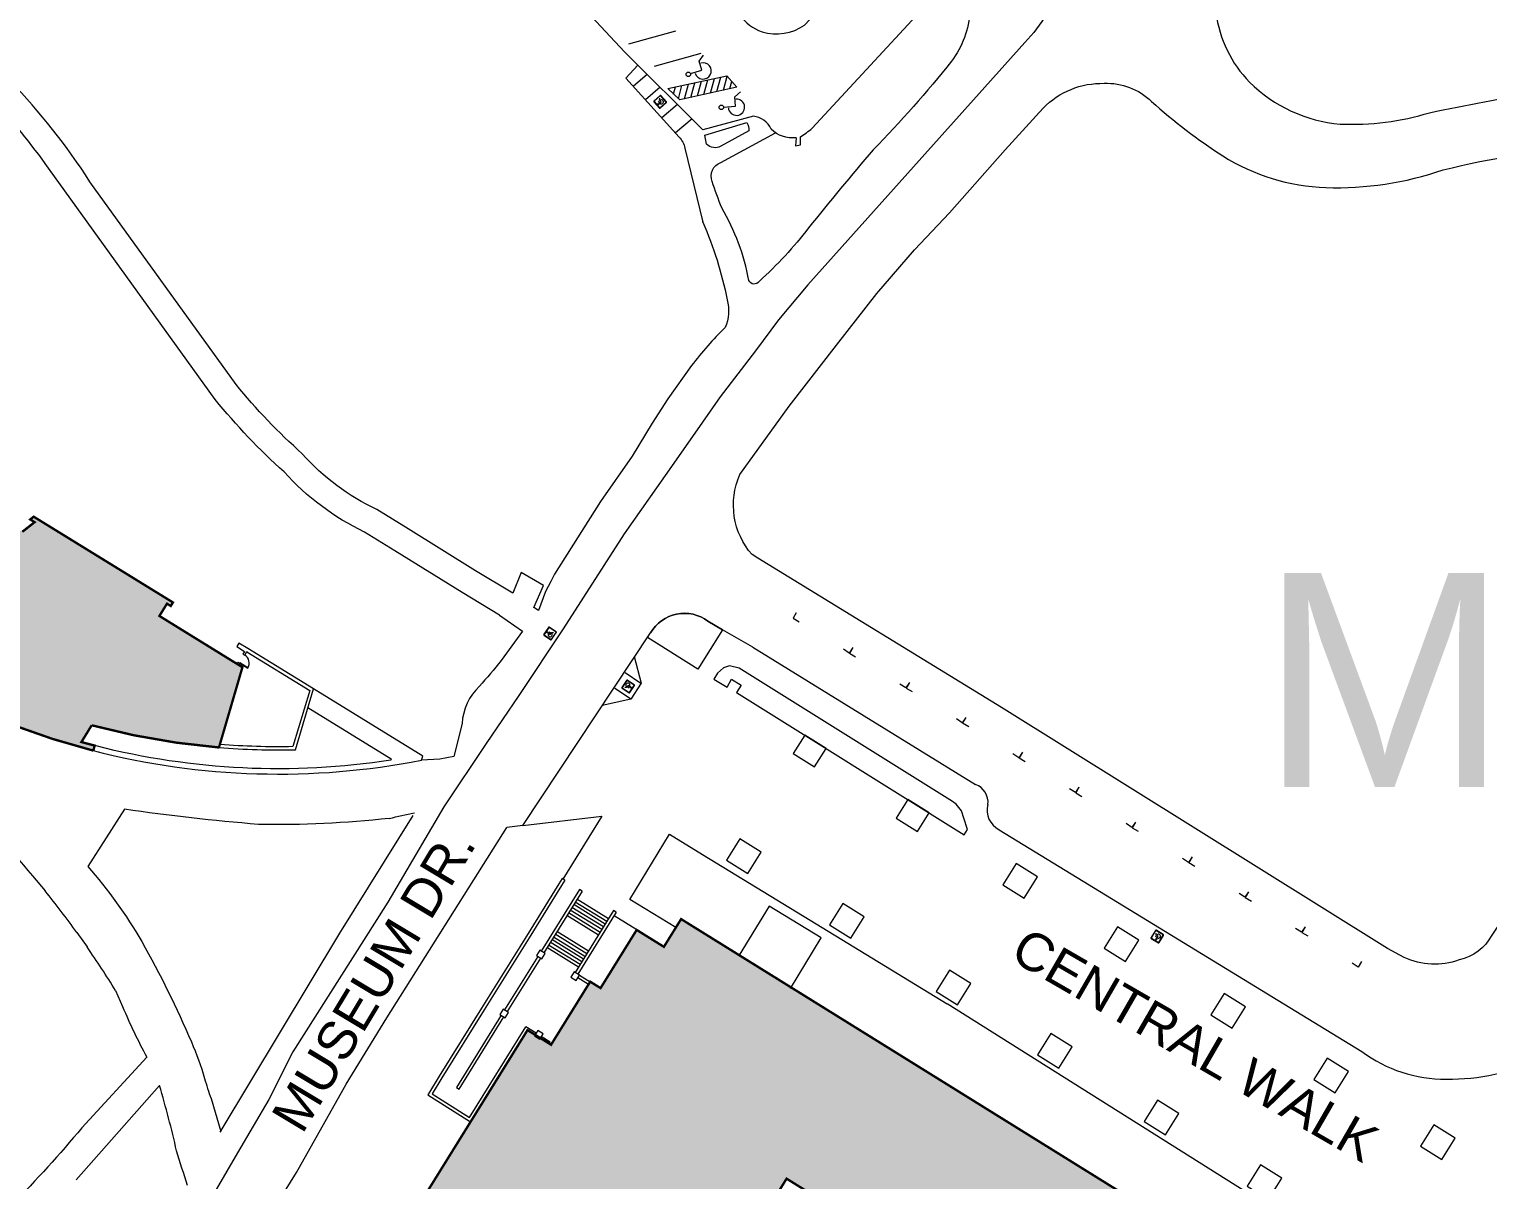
# Model space of a CAD drawing. Header units: feet. Extents: x 6763715 to 6770513, y 1886699 to 1891873.
# Drawn here: x 6765047.1 to 6765511.1, y 1890187.2 to 1890553 of the extents above; entities that cross this region are included whole.
import ezdxf

# ---------------------------------------------------------------- set-up
doc = ezdxf.new("R2010")
doc.units = ezdxf.units.FT
doc.header["$LTSCALE"] = 48
doc.header["$MEASUREMENT"] = 0
doc.linetypes.add('PHANTOM2', pattern=[1.25, 0.625, -0.125, 0.125, -0.125, 0.125, -0.125])
doc.layers.get('0').update_dxf_attribs({"lineweight": 0})
doc.layers.add('C-BLDG', color=7, linetype='Continuous')
doc.layers.add('C-ROAD-IDEN', color=7, linetype='Continuous')
for name, color, linetype, lineweight in [('C-BLDG-HTCH', 253, 'Continuous', 0), ('C-PKNG-IDEN', 7, 'Continuous', 0), ('C-PKNG-STRP', 3, 'Continuous', 0), ('C-PROP', 7, 'PHANTOM2', 0), ('C-ROAD', 5, 'Continuous', 0), ('Crosswalk_Stripping', 3, 'Continuous', 0), ('Handicap signs', 5, 'Continuous', 0), ('L-SITE-WALK', 6, 'Continuous', 0), ('L-SITE-WALL', 32, 'Continuous', 0)]:
    doc.layers.add(name, color=color, linetype=linetype, lineweight=lineweight)
doc.styles.add('Campus_Base_Map_NEW$0$STANDARD', font='arial.ttf', dxfattribs={"height": 3.8})
doc.styles.get("Standard").update_dxf_attribs({"font": 'arial.ttf'})

# ---------------------------------------------------------------- blocks, each defined once
blk = doc.blocks.new('Campus_Base_Map_NEW$0$Site Plan$0$HANDI')
for p, q in [((0, 0.07912658333467937), (0, 0)), ((0, 0), (0.0625, 0)), ((0.0625, 0), (0.09407491666691688, -0.03864783333240968))]:
    blk.add_line(p, q)
blk.add_circle((0, 0.09412658333409732), 0.015)
blk.add_arc((-0.006249999996119489, -0.006249999999757468), 0.05412658333333333, 90, 0)
blk = doc.blocks.new('Campus_Base_Map_NEW$0$handicap')
at = {"layer": 'C-PKNG-STRP'}
blk.add_line((563729.991326647, 157499.4996887749), (563730.0408205213, 157499.4780398154), dxfattribs=at)
for points in [[(563729.849394419, 157499.3976255395), (563730.055974239, 157499.3157262478, 0.4142135623730971), (563730.0740041835, 157499.3235187809), (563730.1559034751, 157499.530098601, 0.4142135623730953), (563730.148110942, 157499.5481285455), (563729.9415311218, 157499.6300278371, 0.414213562373095), (563729.9235011775, 157499.6222353042), (563729.841601886, 157499.415655484, 0.4142135623730931)], [(563729.8519537719, 157499.404081159), (563730.0585335919, 157499.3221818672, 0.4142135623730951), (563730.067548564, 157499.3260781338), (563730.1494478555, 157499.5326579539, 0.4142135623730951), (563730.1455515893, 157499.5416729262), (563729.9389717692, 157499.6235722178, 0.4142135623730951), (563729.929956797, 157499.6196759513), (563729.8480575053, 157499.4130961312, 0.4142135623730951)]]:
    blk.add_lwpolyline(points, format="xyb", close=True, dxfattribs=at)
at = {"layer": 'C-PKNG-STRP', "rotation": 335.9749199039166}
blk.add_blockref('Campus_Base_Map_NEW$0$Site Plan$0$HANDI', (563729.9752189872, 157499.4635529569), dxfattribs=at)

msp = doc.modelspace()

# ---------------------------------------------------------------- hatches: boundary and pattern name
at = {"layer": 'C-BLDG-HTCH'}
h = msp.add_hatch(color=256, dxfattribs=at)
edge = h.paths.add_edge_path()
edge.add_line((6764915.59656479, 1890472.790487451), (6765022.786662695, 1890406.814774727))
edge.add_line((6765022.786662695, 1890406.814774727), (6765018.47820154, 1890385.240782909))
edge.add_line((6765018.478201542, 1890385.240782908), (6765018.37218006, 1890385.068530834))
edge.add_line((6765018.372180058, 1890385.068530835), (6765025.185683234, 1890380.874806443))
edge.add_line((6765025.185683234, 1890380.874806441), (6765025.29230248, 1890381.046690593))
edge.add_line((6765025.292302482, 1890381.046690593), (6765042.612231117, 1890394.612098993))
edge.add_line((6765042.612231117, 1890394.612098993), (6765044.864772536, 1890393.22565539))
edge.add_line((6765044.864772536, 1890393.22565539), (6765048.782471516, 1890396.294096821))
edge.add_line((6765048.782471517, 1890396.294096821), (6765047.380339706, 1890397.157111665))
edge.add_line((6765047.380339706, 1890397.157111666), (6765048.499681612, 1890398.033809623))
edge.add_line((6765048.499681611, 1890398.033809624), (6765092.787252911, 1890370.774723772))
edge.add_line((6765092.787252911, 1890370.774723771), (6765092.088359722, 1890369.639238813))
edge.add_line((6765092.088359722, 1890369.639238813), (6765090.886152606, 1890370.379199621))
edge.add_line((6765090.886152605, 1890370.379199621), (6765088.480597454, 1890366.470917598))
edge.add_line((6765088.480597453, 1890366.470917599), (6765114.89278645, 1890350.163961911))
edge.add_line((6765114.892786449, 1890350.163961911), (6765107.43186357, 1890324.651282425))
edge.add_arc((6765126.351083396, 1890552.86825689), 228.9998347440587, 254.96430671482028, 265.26100799544554, ccw=False)
edge.add_line((6765066.943778373, 1890331.708368071), (6765063.66517813, 1890326.381658188))
edge.add_line((6765063.665178132, 1890326.381658187), (6765067.875279163, 1890325.258325589))
edge.add_line((6765067.875279162, 1890325.25832559), (6765067.460973036, 1890323.64568331))
edge.add_arc((6765126.351169367, 1890552.868543836), 236.6668016679737, 245.73108136694822, 255.59161257961648, ccw=False)
edge.add_line((6765029.076407254, 1890337.116844728), (6765016.526872838, 1890316.727738384))
edge.add_arc((6764490.460445365, 1889677.947836676), 827.5177635196575, 49.84482603656079, 50.526877902021226, ccw=False)
edge.add_line((6765024.093488541, 1890310.420305777), (6764977.96633015, 1890235.477960788))
edge.add_line((6764977.96633015, 1890235.477960786), (6764976.830845194, 1890236.176853976))
edge.add_line((6764976.830845196, 1890236.176853976), (6764978.403354872, 1890238.73169513))
edge.add_line((6764978.403354872, 1890238.73169513), (6764971.590445127, 1890242.925054264))
edge.add_line((6764971.590445127, 1890242.925054264), (6764970.017948043, 1890240.370235264))
edge.add_line((6764970.017948041, 1890240.370235264), (6764909.837232714, 1890277.411552122))
edge.add_line((6764909.837232715, 1890277.411552122), (6764918.223950982, 1890291.03737161))
edge.add_line((6764918.223950982, 1890291.03737161), (6764919.643307179, 1890290.163755123))
edge.add_line((6764919.64330718, 1890290.163755123), (6764923.487219717, 1890296.408922388))
edge.add_line((6764923.487219715, 1890296.408922389), (6764922.067863518, 1890297.282538875))
edge.add_line((6764922.06786352, 1890297.282538875), (6764955.964391105, 1890352.353897111))
edge.add_arc((6765732.454739288, 1892146.217730245), 1954.708344650245, 246.594185400732, 246.8830372698072)
edge.add_line((6764965.017834494, 1890348.462098962), (6764977.584320299, 1890368.878746063))
edge.add_arc((6765746.17102948, 1891300.746882863), 1207.933671156154, 230.0408800634142, 230.4848512036198, ccw=False)
edge.add_line((6764970.386645818, 1890374.862255072), (6764967.851226466, 1890371.98479043))
edge.add_line((6764967.851226466, 1890371.98479043), (6764967.354790309, 1890372.42221466))
edge.add_line((6764967.354790311, 1890372.422214659), (6764967.905145016, 1890373.046816487))
edge.add_arc((6765124.884094099, 1890551.233836156), 237.4721129598184, 226.7998979314361, 228.6206392650793, ccw=False)
edge.add_line((6764962.322938051, 1890378.124405511), (6764961.750611098, 1890377.517994421))
edge.add_line((6764961.750611097, 1890377.517994422), (6764961.265430033, 1890377.974698659))
edge.add_line((6764961.265430034, 1890377.974698658), (6764961.831591945, 1890378.574580854))
edge.add_arc((6765151.664111273, 1890578.377004557), 275.6036899474314, 224.8719965791104, 226.4657536058785, ccw=False)
edge.add_line((6764956.347979391, 1890383.93163295), (6764955.754883471, 1890383.345510584))
edge.add_line((6764955.75488347, 1890383.345510585), (6764955.288030383, 1890383.816618687))
edge.add_line((6764955.288030383, 1890383.816618687), (6764955.880801203, 1890384.402419145))
edge.add_arc((6765125.492076022, 1890552.036189466), 238.472357930861, 222.7942272027636, 224.6640384646304, ccw=False)
edge.add_line((6764950.501461019, 1890390.025849801), (6764949.88902721, 1890389.460296507))
edge.add_line((6764949.889027212, 1890389.460296506), (6764949.437391759, 1890389.949369109))
edge.add_line((6764949.437391758, 1890389.949369109), (6764950.049826666, 1890390.514920947))
edge.add_arc((6765124.820601607, 1890551.503889946), 237.6179115998831, 220.7724043942785, 222.6495208009233, ccw=False)
edge.add_line((6764944.870257596, 1890396.326102864), (6764944.238271328, 1890395.782498768))
edge.add_line((6764944.23827133, 1890395.782498768), (6764943.806365676, 1890396.284602494))
edge.add_line((6764943.806365676, 1890396.284602494), (6764944.438354158, 1890396.82823399))
edge.add_arc((6765125.587530559, 1890552.24563665), 238.6830391138844, 218.7377484845971, 220.6280284425529, ccw=False)
edge.add_line((6764939.41039071, 1890402.888126765), (6764938.7596656, 1890402.367547417))
edge.add_line((6764938.759665599, 1890402.367547418), (6764938.343407304, 1890402.887869286))
edge.add_line((6764938.343407305, 1890402.887869286), (6764938.994357282, 1890403.408630811))
edge.add_arc((6765124.802944434, 1890551.674340575), 237.7131711760242, 216.6621708048554, 218.5880693325826, ccw=False)
edge.add_line((6764934.116558527, 1890409.736840312), (6764933.447236677, 1890409.239915922))
edge.add_line((6764933.447236678, 1890409.239915921), (6764933.054677149, 1890409.768665716))
edge.add_line((6764933.054677151, 1890409.768665716), (6764933.725321654, 1890410.262748237))
edge.add_arc((6765103.352749952, 1890536.426709664), 211.4020094368624, 214.4382462332096, 216.6408007001391, ccw=False)
edge.add_line((6764929.001862939, 1890416.875140073), (6764928.315017954, 1890416.403239979))
edge.add_line((6764928.315017952, 1890416.403239979), (6764927.941096252, 1890416.947451378))
edge.add_line((6764927.941096252, 1890416.947451378), (6764928.628758693, 1890417.418176115))
edge.add_arc((6765125.138483256, 1890552.051415409), 238.2061732409939, 212.388111192604, 214.4159213751199, ccw=False)
edge.add_line((6764923.987878909, 1890424.455900826), (6764923.282620566, 1890424.011081156))
edge.add_line((6764923.282620568, 1890424.011081155), (6764922.932064728, 1890424.566883626))
edge.add_line((6764922.932064728, 1890424.566883627), (6764926.174772614, 1890426.612124958))
edge.add_line((6764926.174772613, 1890426.612124958), (6764924.858874391, 1890428.748308145))
edge.add_line((6764924.858874392, 1890428.748308145), (6764927.466919649, 1890430.354875478))
edge.add_line((6764927.466919649, 1890430.354875478), (6764930.153421987, 1890428.701328089))
edge.add_line((6764930.153421985, 1890428.701328089), (6764933.385800277, 1890433.952941616))
edge.add_line((6764933.385800277, 1890433.952941616), (6764923.560483715, 1890440.000442977))
edge.add_line((6764923.560483717, 1890440.000442977), (6764920.127843709, 1890436.755759598))
edge.add_arc((6765126.354531717, 1890552.866307372), 236.6666561891739, 201.906304135862, 209.3805495179398, ccw=False)
edge.add_line((6764906.776341924, 1890464.568375804), (6764915.596564791, 1890472.790487451))
h = msp.add_hatch(color=256, dxfattribs=at)
h.paths.add_polyline_path([(6765341.933603488, 1889954.26598364), (6765354.440195227, 1889974.405558286), (6765347.617940042, 1889978.754995014), (6765351.98505361, 1889985.787431308), (6765358.857882056, 1889981.51943355), (6765370.469287971, 1890000.21747543), (6765257.690386249, 1890070.252702375), (6765208.826433631, 1889991.566259131), (6765304.354486499, 1889932.243737275), (6765311.316090429, 1889943.454124958), (6765310.70829686, 1889943.831562228), (6765313.910959298, 1889948.988863322), (6765324.370375667, 1889965.831837092), (6765323.83577201, 1889966.163823731), (6765319.854511302, 1889959.752732776), (6765303.303912897, 1889970.030585261), (6765313.615780924, 1889986.635959464), (6765347.089728707, 1889965.848777696), (6765340.463706784, 1889955.178783353)], flags=17)
h.paths.add_polyline_path([(6765607.80405164, 1890018.033415231), (6765606.712138653, 1890016.275089416), (6765605.013508571, 1890017.329931602), (6765606.10542156, 1890019.088257416)], flags=17)
h.paths.add_polyline_path([(6765597.530656011, 1890024.413151009), (6765596.438743021, 1890022.654825195), (6765598.137373102, 1890021.59998301), (6765599.22928609, 1890023.358308823)], flags=17)
h.paths.add_polyline_path([(6765589.083739294, 1890029.658651012), (6765590.782369376, 1890028.603808826), (6765589.690456388, 1890026.845483011), (6765587.991826305, 1890027.900325197)], flags=17)
h.paths.add_polyline_path([(6765580.512073057, 1890034.981619943), (6765579.420160071, 1890033.22329413), (6765581.11879015, 1890032.168451945), (6765582.210703138, 1890033.92677776)], flags=17)
edge = h.paths.add_edge_path()
edge.add_line((6765228.821836044, 1890248.143067427), (6765225.528189544, 1890250.188408148))
edge.add_line((6765225.528189542, 1890250.188408149), (6765213.072799846, 1890230.131285002))
edge.add_line((6765213.072799848, 1890230.131285002), (6765205.578581332, 1890234.785163401))
edge.add_line((6765205.578581331, 1890234.7851634), (6765130.612233269, 1890114.06559456))
edge.add_line((6765130.612233268, 1890114.065594561), (6765149.771942533, 1890102.167495129))
edge.add_line((6765149.771942534, 1890102.167495128), (6765133.760067128, 1890076.383303349))
edge.add_line((6765133.760067128, 1890076.38330335), (6765186.833832565, 1890043.424716678))
edge.add_line((6765186.833832567, 1890043.424716677), (6765234.776498598, 1890120.627596664))
edge.add_line((6765234.776498595, 1890120.627596664), (6765243.200886676, 1890115.396086852))
edge.add_line((6765243.200886676, 1890115.396086852), (6765288.006689196, 1890187.547622864))
edge.add_line((6765288.006689196, 1890187.547622864), (6765307.163582454, 1890175.651272158))
edge.add_line((6765307.163582454, 1890175.651272158), (6765305.756780827, 1890173.385875881))
edge.add_line((6765305.756780827, 1890173.385875881), (6765326.092439032, 1890160.75751707))
edge.add_line((6765326.092439034, 1890160.75751707), (6765327.49924066, 1890163.022913347))
edge.add_line((6765327.49924066, 1890163.022913346), (6765383.747808009, 1890128.092787946))
edge.add_line((6765383.747808008, 1890128.092787947), (6765382.341006381, 1890125.82739167))
edge.add_line((6765382.341006381, 1890125.82739167), (6765402.676664585, 1890113.199032857))
edge.add_line((6765402.676664587, 1890113.199032857), (6765404.083466213, 1890115.464429134))
edge.add_line((6765404.083466213, 1890115.464429135), (6765430.933837052, 1890098.790460984))
edge.add_line((6765430.933837051, 1890098.790460984), (6765420.382437738, 1890081.8002293))
edge.add_line((6765420.38243774, 1890081.800229299), (6765447.994468126, 1890064.653273751))
edge.add_line((6765447.994468125, 1890064.653273752), (6765451.923245566, 1890070.979850027))
edge.add_line((6765451.923245566, 1890070.979850027), (6765505.392717848, 1890037.775531058))
edge.add_line((6765505.392717849, 1890037.775531058), (6765472.341431708, 1889984.552490112))
edge.add_line((6765472.341431708, 1889984.552490112), (6765461.989597138, 1889990.980936146))
edge.add_line((6765461.989597138, 1889990.980936146), (6765457.595186974, 1889983.904543684))
edge.add_line((6765457.595186973, 1889983.904543684), (6765458.257400051, 1889983.493312129))
edge.add_line((6765458.257400049, 1889983.493312129), (6765457.850503473, 1889982.838079742))
edge.add_arc((6765409.584430033, 1889902.920770957), 93.3616092877091, 58.87011511252062, 86.68434211076934)
edge.add_line((6765414.984171741, 1889996.126097405), (6765414.537683914, 1889986.731247213))
edge.add_arc((6765411.66398719, 1889902.585360625), 84.19494261869838, 88.04403122058268, 101.6106323320924)
edge.add_line((6765394.718938578, 1889985.057499497), (6765404.241249508, 1889931.921325068))
edge.add_line((6765404.241249509, 1889931.921325067), (6765436.032373514, 1889925.74715963))
edge.add_line((6765436.032373512, 1889925.747159631), (6765440.512742311, 1889932.961972728))
edge.add_line((6765440.512742311, 1889932.961972727), (6765485.502561822, 1889905.023482714))
edge.add_line((6765485.502561823, 1889905.023482714), (6765496.286067225, 1889922.388342502))
edge.add_line((6765496.286067223, 1889922.388342501), (6765506.905112273, 1889915.793959875))
edge.add_line((6765506.905112274, 1889915.793959876), (6765517.344730742, 1889932.605052757))
edge.add_line((6765517.344730742, 1889932.605052757), (6765535.994902807, 1889921.023373798))
edge.add_line((6765535.994902806, 1889921.023373798), (6765546.736515405, 1889938.320772902))
edge.add_line((6765546.736515405, 1889938.320772902), (6765565.128210498, 1889926.899607063))
edge.add_line((6765565.128210497, 1889926.899607064), (6765597.052847475, 1889978.308385951))
edge.add_line((6765597.052847477, 1889978.308385951), (6765598.001960716, 1889977.718990593))
edge.add_line((6765598.001960717, 1889977.718990593), (6765618.146719489, 1889981.287215488))
edge.add_line((6765618.146719487, 1889981.287215487), (6765598.207019018, 1889993.6696862))
edge.add_line((6765598.207019018, 1889993.669686201), (6765608.027140537, 1890009.483192746))
edge.add_line((6765608.027140539, 1890009.483192746), (6765576.646771256, 1890028.97027101))
edge.add_line((6765576.646771254, 1890028.970271011), (6765571.668926121, 1890020.95436342))
edge.add_line((6765571.668926122, 1890020.95436342), (6765559.013607929, 1890028.813263162))
edge.add_line((6765559.013607929, 1890028.813263162), (6765567.761290228, 1890042.899802828))
edge.add_line((6765567.761290228, 1890042.899802828), (6765566.062660146, 1890043.954645014))
edge.add_line((6765566.062660147, 1890043.954645013), (6765565.197772522, 1890042.561901947))
edge.add_line((6765565.19777252, 1890042.561901948), (6765558.32163705, 1890046.831953355))
edge.add_line((6765558.321637051, 1890046.831953355), (6765559.186524677, 1890048.224696421))
edge.add_line((6765559.186524676, 1890048.224696422), (6765557.487894597, 1890049.279538608))
edge.add_line((6765557.487894598, 1890049.279538607), (6765556.623006972, 1890047.886795541))
edge.add_line((6765556.623006972, 1890047.886795542), (6765549.917790473, 1890052.050706982))
edge.add_line((6765549.917790473, 1890052.050706982), (6765550.782678099, 1890053.443450048))
edge.add_line((6765550.782678099, 1890053.443450048), (6765549.040977882, 1890054.525038608))
edge.add_line((6765549.040977882, 1890054.525038608), (6765548.168492976, 1890053.120061517))
edge.add_line((6765548.168492975, 1890053.120061518), (6765541.29545682, 1890057.388188265))
edge.add_line((6765541.295456821, 1890057.388188265), (6765542.167941727, 1890058.793165355))
edge.add_line((6765542.167941727, 1890058.793165356), (6765540.469311646, 1890059.848007542))
edge.add_line((6765540.469311645, 1890059.848007541), (6765539.596826739, 1890058.443030451))
edge.add_line((6765539.596826741, 1890058.443030451), (6765532.740473068, 1890062.700797446))
edge.add_line((6765532.740473067, 1890062.700797445), (6765533.612957972, 1890064.105774536))
edge.add_line((6765533.612957971, 1890064.105774536), (6765531.914327892, 1890065.160616722))
edge.add_line((6765531.914327892, 1890065.160616723), (6765531.041842987, 1890063.755639632))
edge.add_line((6765531.041842987, 1890063.755639632), (6765524.093134617, 1890068.070758508))
edge.add_line((6765524.093134617, 1890068.070758509), (6765524.924030262, 1890069.408763716))
edge.add_line((6765524.924030263, 1890069.408763715), (6765523.214295302, 1890070.470501984))
edge.add_line((6765523.2142953, 1890070.470501984), (6765522.341810396, 1890069.065524894))
edge.add_line((6765522.341810396, 1890069.065524894), (6765515.632343763, 1890073.23207565))
edge.add_line((6765515.632343765, 1890073.232075649), (6765516.504828673, 1890074.63705274))
edge.add_line((6765516.504828673, 1890074.637052739), (6765514.814276699, 1890075.686878453))
edge.add_line((6765514.8142767, 1890075.686878454), (6765512.333967971, 1890071.692795665))
edge.add_line((6765512.333967969, 1890071.692795665), (6765502.454229683, 1890077.828071878))
edge.add_line((6765502.454229681, 1890077.828071877), (6765499.816476629, 1890073.580453857))
edge.add_line((6765499.81647663, 1890073.580453857), (6765479.14481303, 1890086.417470617))
edge.add_line((6765479.144813032, 1890086.417470617), (6765481.782566082, 1890090.665088637))
edge.add_line((6765481.782566082, 1890090.665088637), (6765470.060412421, 1890097.944497104))
edge.add_line((6765470.060412419, 1890097.944497104), (6765469.099705102, 1890096.397453984))
edge.add_line((6765469.099705102, 1890096.397453985), (6765468.288524279, 1890096.901193888))
edge.add_line((6765468.288524279, 1890096.901193889), (6765481.051624993, 1890117.453829243))
edge.add_line((6765481.051624993, 1890117.453829242), (6765472.502269319, 1890122.76294341))
edge.add_line((6765472.502269321, 1890122.762943409), (6765477.84214989, 1890131.361842735))
edge.add_line((6765477.842149889, 1890131.361842735), (6765254.446354412, 1890270.089698707))
edge.add_line((6765254.44635441, 1890270.089698707), (6765248.967614003, 1890261.267191052))
edge.add_line((6765248.967614006, 1890261.267191052), (6765240.310395498, 1890266.643287587))
edge.add_line((6765240.310395496, 1890266.643287588), (6765228.821836043, 1890248.143067427))
at = {"layer": 'Crosswalk_Stripping'}
h = msp.add_hatch(dxfattribs=at)
h.set_pattern_fill('ANSI31', color=256, scale=15, angle=30, style=0)
h.set_pattern_definition([(74.99999999999999, (-71.53531031598686, -57.85695637203753), (-1.811110924292002, 0.4852857095672263), [])])
h.paths.add_polyline_path([(6765272.212650554, 1890534.6473495), (6765269.013145458, 1890538.247444902), (6765250.185703696, 1890534.141861172), (6765253.995148206, 1890530.533356327)])

# ---------------------------------------------------------------- linework, layer by layer
at = {"layer": 'C-BLDG', "const_width": 0.75}
msp.add_lwpolyline([(6765044.864772536, 1890393.22565539), (6765048.782471517, 1890396.294096821), (6765047.380339706, 1890397.157111666), (6765048.499681611, 1890398.033809624), (6765092.787252911, 1890370.774723771), (6765092.088359722, 1890369.639238813), (6765090.886152605, 1890370.379199621), (6765088.480597453, 1890366.470917599), (6765114.892786449, 1890350.163961911), (6765107.431863571, 1890324.651282426, -0.04495808838718621), (6765066.943778373, 1890331.708368071), (6765063.665178132, 1890326.381658187), (6765067.875279162, 1890325.25832559), (6765067.460973034, 1890323.64568331, -0.0430512515865542), (6765029.076407254, 1890337.116844728)], format="xyb", dxfattribs=at)
at = {"layer": 'C-BLDG'}
for points in [[(6765477.842149889, 1890131.361842735, 0.75, 0.75, 0), (6765254.44635441, 1890270.089698707, 0.75, 0.75, 0), (6765248.967614006, 1890261.267191052, 0.75, 0.75, 0), (6765240.310395496, 1890266.643287588, 0.75, 0.75, 0), (6765228.821836044, 1890248.143067427, 0, 0, 0), (6765228.821836044, 1890248.143067427, 0.75, 0.75, 0), (6765225.528189542, 1890250.188408149, 0.75, 0.75, 0), (6765213.072799848, 1890230.131285002, 0.75, 0.75, 0), (6765205.578581331, 1890234.7851634, 0.75, 0.75, 0), (6765130.612233268, 1890114.065594561, 0.75, 0.75, 0)], [(6765243.200886676, 1890115.396086852, 0.75, 0.75, 0), (6765288.006689196, 1890187.547622864, 0.75, 0.75, 0), (6765307.163582454, 1890175.651272158, 0.75, 0.75, 0)]]:
    msp.add_lwpolyline(points, format="xyseb", dxfattribs=at)
at = {"layer": 'C-PKNG-STRP'}
for p, q in [((6765250.185703699, 1890534.141861173), (6765253.996079409, 1890530.533566617)), ((6765291.083799859, 1890367.505407786), (6765290.042999852, 1890365.722451569)), ((6765290.042999852, 1890365.722451569), (6765291.979062404, 1890364.592275797)), ((6765307.941696668, 1890354.68066174), (6765306.063000629, 1890355.903828398)), ((6765309.068133723, 1890356.410788062), (6765307.941696668, 1890354.68066174)), ((6765309.068133723, 1890356.410788062), (6765308.027333714, 1890354.627831846)), ((6765308.027333714, 1890354.627831846), (6765309.963396267, 1890353.497656074)), ((6765325.926030529, 1890343.586042017), (6765324.047334489, 1890344.809208676)), ((6765327.052467582, 1890345.31616834), (6765325.926030529, 1890343.586042017)), ((6765327.052467582, 1890345.31616834), (6765326.011667576, 1890343.533212123)), ((6765326.011667576, 1890343.533212123), (6765327.947730128, 1890342.403036352)), ((6765343.910364391, 1890332.491422295), (6765342.031668352, 1890333.714588952)), ((6765345.036801444, 1890334.221548617), (6765343.910364391, 1890332.491422295)), ((6765345.036801444, 1890334.221548617), (6765343.996001438, 1890332.438592399)), ((6765343.996001438, 1890332.438592399), (6765345.93206399, 1890331.308416628)), ((6765363.021135305, 1890323.126928894), (6765361.894698253, 1890321.396802572)), ((6765363.021135305, 1890323.126928894), (6765361.980335297, 1890321.343972676)), ((6765361.894698253, 1890321.396802572), (6765360.016002214, 1890322.619969229)), ((6765361.980335297, 1890321.343972676), (6765363.916397849, 1890320.213796905)), ((6765379.879032115, 1890310.302182849), (6765378.000336075, 1890311.525349506)), ((6765381.005469168, 1890312.032309171), (6765379.879032115, 1890310.302182849)), ((6765381.005469168, 1890312.032309171), (6765379.964669161, 1890310.249352953)), ((6765379.964669161, 1890310.249352953), (6765381.900731714, 1890309.119177182)), ((6765397.863365976, 1890299.207563125), (6765395.984669936, 1890300.430729783)), ((6765398.989803028, 1890300.937689449), (6765397.863365976, 1890299.207563125)), ((6765398.989803028, 1890300.937689449), (6765397.949003022, 1890299.154733231)), ((6765397.949003022, 1890299.154733231), (6765399.885065572, 1890298.024557459)), ((6765415.847699838, 1890288.112943402), (6765413.969003798, 1890289.33611006)), ((6765416.974136891, 1890289.843069725), (6765415.847699838, 1890288.112943402)), ((6765416.974136891, 1890289.843069725), (6765415.933336884, 1890288.060113507)), ((6765415.933336884, 1890288.060113507), (6765417.869399436, 1890286.929937736)), ((6765433.832033699, 1890277.018323679), (6765431.953337659, 1890278.241490337)), ((6765434.958470752, 1890278.748450003), (6765433.832033699, 1890277.018323679)), ((6765434.958470752, 1890278.748450003), (6765433.917670745, 1890276.965493785)), ((6765433.917670745, 1890276.965493785), (6765435.853733296, 1890275.835318013)), ((6765452.942804614, 1890267.653830279), (6765451.816367561, 1890265.923703955)), ((6765452.942804614, 1890267.653830279), (6765451.902004608, 1890265.870874061)), ((6765451.816367561, 1890265.923703955), (6765449.937671522, 1890267.146870614)), ((6765451.902004608, 1890265.870874061), (6765453.83806716, 1890264.74069829)), ((6765469.800701422, 1890254.829084234), (6765467.922005383, 1890256.052250891)), ((6765470.927138475, 1890256.559210557), (6765469.800701422, 1890254.829084234))]:
    msp.add_line(p, q, dxfattribs=at)
for points in [[(6765237.851466735, 1890548.36727623), (6765252.71598622, 1890552.506892218)], [(6765246.000046355, 1890541.237552573), (6765260.86456584, 1890545.377168559)], [(6765250.185703699, 1890534.141861173), (6765269.013145458, 1890538.247444902), (6765272.212650554, 1890534.6473495), (6765253.996079409, 1890530.533566617)]]:
    msp.add_lwpolyline(points, dxfattribs=at)
at = {"layer": 'C-PROP', "ltscale": 0.02, "const_width": 6, "elevation": -178.8009999999999}
msp.add_lwpolyline([(6769012.672318948, 1888295.374669329, 0.1361048893769301), (6767938.827147607, 1887977.763884334, -0.2823868537519414), (6765535.011960359, 1887963.210487848), (6765125.199023341, 1887960.525005917), (6765008.259637998, 1888061.176182), (6763829.051106414, 1890965.3305025), (6763828.781101809, 1890985.958502438), (6763983.434002401, 1891051.428890646), (6764153.834987686, 1890819.547933312), (6764199.850891613, 1890841.999908577), (6764151.795092961, 1891122.836158444, -0.01647219109543954), (6764351.863703489, 1891197.559898398, -0.0003431867193823084), (6765614.041232214, 1891619.044375816, -0.1515732919274202), (6766084.71670162, 1891639.018791427, -4.006424607498245e-05), (6767109.798489642, 1891365.369470985), (6767424.223199004, 1891242.168853522)], format="xyb", dxfattribs=at)
at = {"layer": 'C-ROAD', "lineweight": 0}
for p, q in [((6765204.075362125, 1890299.826669566), (6765244.735829759, 1890361.086019482)), ((6765267.561025539, 1890362.050566473), (6765262.964340173, 1890364.807632756)), ((6765277.280071022, 1890356.562616744), (6765267.561025539, 1890362.050566473)), ((6765277.280071022, 1890356.562616744), (6765348.047094923, 1890312.906108527)), ((6765204.075362125, 1890299.826669566), (6765198.968664364, 1890299.219721628)), ((6765355.585820545, 1890298.519488972), (6765471.048656643, 1890228.031813051))]:
    msp.add_line(p, q, dxfattribs=at)
at = {"layer": 'C-ROAD'}
for points in [[(6765273.170235028, 1890557.758328265, 0.178870550353974), (6765280.191772078, 1890552.244019456, 0.2322048950929012), (6765293.708058622, 1890554.368100256), (6765302.173333046, 1890563.430456935), (6765301.498235295, 1890564.169931985), (6765261.224880021, 1890608.10452945), (6765191.127031254, 1890681.202414067), (6765132.05143407, 1890742.790669007), (6765117.140599042, 1890759.612881748), (6765120.764918851, 1890776.131993385, 0.1191308566472331), (6765120.718673312, 1890778.316710209), (6765113.966674246, 1890785.177946917, 0.2610242866437902), (6765098.993898154, 1890786.152554404, 0.2349269403794812), (6765089.514226163, 1890774.029914316, 0.111792722252327), (6765088.112460438, 1890755.769552636, 0.1698932172390953), (6765097.813173795, 1890741.022749076, 0.6014941210392748), (6765102.662317433, 1890741.920192993), (6765106.857787282, 1890754.924476469), (6765165.394562507, 1890692.977091555), (6765261.224880023, 1890592.288855072), (6765276.250731712, 1890576.50129903), (6765273.118734309, 1890560.191308365)], [(6765261.378521973, 1890521.097020221), (6765236.465142524, 1890545.804510805), (6765174.354935186, 1890612.296020188), (6765072.888407969, 1890719.333639107), (6765084.467443937, 1890723.801108023, 0.4797816706023527), (6765085.771533408, 1890727.902054721), (6765075.507316266, 1890738.762287729, 0.1735783391025592), (6765063.78454251, 1890743.431958383, 0.1749253167632492), (6765051.474634178, 1890740.63796525, 0.03118731058224122), (6765049.517956957, 1890739.205649507)], [(6765431.453035787, 1890585.339604307, 0.1543739082531981), (6765425.788026622, 1890577.463053423, 0.08385545494231425), (6765424.601088556, 1890558.259349466, 0.1633575216981941), (6765435.305874715, 1890536.197312398, -0.9686378282326508)], [(6765374.744348001, 1890568.534788647, -0.1382464182441808), (6765363.803896816, 1890548.813844115, 2.400101156797699)], [(6765492.549329663, 1890526.487554573, -0.006517503250149), (6765527.535939384, 1890533.148767447, -0.01165039693452984), (6765572.996706741, 1890537.323042922, -0.03078799930844279), (6765612.542375264, 1890535.829974486, 0.04420148150681193), (6765650.596501734, 1890533.498637108, 0.03571955229873579), (6765685.064875015, 1890536.272643909, 0.002166367621370845), (6765710.677897947, 1890541.166633209, 0.8420564723764148)], [(6765369.623920152, 1890527.958422935, -0.2083739252440195), (6765389.006079221, 1890535.82995732, -0.9539192166645146)], [(6765389.006079221, 1890535.82995732, -0.207632673762754), (6765404.082536438, 1890530.072156393, 0.03856805742324601), (6765426.762956949, 1890512.754173961, 0.2957077514298653)], [(6765435.305874715, 1890536.197312398, 0.1763471422851327), (6765464.139271494, 1890522.89087885, 0.04165706646979683)], [(6765278.843737629, 1890384.838857596), (6765277.005426869, 1890385.964345801, -0.291451944304037), (6765273.13846697, 1890411.415391169), (6765288.772931119, 1890433.156220861), (6765303.860962052, 1890452.550763347), (6765316.726981921, 1890468.96745157), (6765328.701102057, 1890482.931190027), (6765339.82877098, 1890494.641640376), (6765357.485076522, 1890514.736321199), (6765369.623920152, 1890527.958422935)], [(6765291.038770646, 1890518.545667177, -0.2293085907355247), (6765283.083038458, 1890521.258406601, 0.270239911503953), (6765277.432603107, 1890525.361166358), (6765261.378521973, 1890521.097020221)], [(6765464.139271494, 1890522.89087885, 0.08738897673719409), (6765492.549329663, 1890526.487554573, -0.1512701479198333)], [(6765291.038770646, 1890518.545667177), (6765290.807003588, 1890516.005456169), (6765292.462171426, 1890516.293835116), (6765292.405372532, 1890518.860427669, 0.03525511301327598), (6765296.141686742, 1890521.534828815, -1.634284215573262)], [(6765426.762956949, 1890512.754173961, 0.1333608324628464), (6765459.551225061, 1890502.706097858, 0.09223184935660386), (6765496.826217227, 1890508.310446003, -0.03686111892338097), (6765544.219457, 1890516.151462369, -0.03773882979383987), (6765598.838545968, 1890518.162106392, -0.05254902325889196), (6765643.405648538, 1890512.652403401, -0.1106159679419689), (6765649.408861646, 1890509.764796815, -0.2081622371122182), (6765652.426419232, 1890503.036204528, -0.09901950790020167), (6765653.943961317, 1890491.291378201), (6765649.238176122, 1890483.284990654, -0.3370549787067444), (6765645.995769709, 1890481.95507299), (6765631.94509152, 1890491.40994132), (6765603.562021253, 1890445.532733246), (6765577.233488635, 1890404.633661278)], [(6765356.371311396, 1890337.373341101), (6765278.843737629, 1890384.838857596, -0.291451944304037)], [(6765501.916672573, 1890257.101740381, -0.2010194931763769), (6765484.482706442, 1890257.925054159), (6765479.184946015, 1890260.77789342), (6765356.371311396, 1890337.373341101)], [(6765526.788895816, 1890286.44203489), (6765512.314168988, 1890264.931719881, -0.2242717877434401), (6765501.916672573, 1890257.101740381, 9.759457675972135)]]:
    msp.add_lwpolyline(points, format="xyb", dxfattribs=at)
for points in [[(6765337.176422568, 1890565.968331932), (6765296.141686742, 1890521.534828815)], [(6765363.803896816, 1890548.813844115), (6765294.761843748, 1890471.7313677), (6765285.458710645, 1890460.655637508), (6765278.117509937, 1890450.763959787), (6765266.852190427, 1890436.169451303), (6765261.224880308, 1890428.104175928), (6765252.14746327, 1890415.094075791), (6765236.331205063, 1890392.554599476), (6765216.950755049, 1890362.389091959), (6765202.794309165, 1890341.225972522), (6765192.387799282, 1890325.954194462), (6765179.004775181, 1890305.800944688), (6765161.118108958, 1890275.468357601), (6765130.979122326, 1890227.887599578), (6765123.251753748, 1890212.77188272), (6765113.279251331, 1890195.770670013), (6765100.533049457, 1890173.69357911)], [(6765072.59885014, 1890086.599548821), (6765073.432474107, 1890088.17583652), (6765094.538662644, 1890123.643413772), (6765102.074777849, 1890138.407357904), (6765109.625607544, 1890152.476164864), (6765120.37153174, 1890170.487247233), (6765132.140192028, 1890189.463801784), (6765147.887335932, 1890217.615079159), (6765160.854220161, 1890238.653668447), (6765198.968664364, 1890299.219721628)]]:
    msp.add_lwpolyline(points, dxfattribs=at)
at = {"layer": 'C-ROAD', "lineweight": 0}
for centre, radius, start, end in [((6765255.494273053, 1890354.900022318), 12.40816857295996, 52.984706323836, 150.101529306444), ((6765346.087924192, 1890307.239327667), 5.995894867369569, 352.8663664939307, 70.92824583850955), ((6765358.692807684, 1890304.678894282), 6.89866964302548, 164.7390331707134, 243.232265126491), ((6765497.310243719, 1890262.697543899), 43.49004312503408, 232.8536600434851, 270.7379279665837), ((6765499.208738571, 1890282.860539742), 63.66350201064106, 268.7953889147559, 296.7571739677546)]:
    msp.add_arc(centre, radius, start, end, dxfattribs=at)
at = {"layer": 'Handicap signs'}
for p, q in [((6765260.241072426, 1890542.847899483), (6765261.599405719, 1890544.821055095)), ((6765260.241072426, 1890542.847899483), (6765261.599405719, 1890544.821055095)), ((6765260.241072446, 1890542.847899471), (6765261.599405738, 1890544.821055083)), ((6765260.241072446, 1890542.847899471), (6765261.599405738, 1890544.821055083)), ((6765261.078433946, 1890539.967131237), (6765260.241072426, 1890542.847899483)), ((6765261.078433946, 1890539.967131237), (6765260.241072426, 1890542.847899483)), ((6765261.078433968, 1890539.967131225), (6765260.241072446, 1890542.847899471)), ((6765261.078433968, 1890539.967131225), (6765260.241072446, 1890542.847899471)), ((6765257.431308367, 1890538.90701034), (6765261.078433946, 1890539.967131237)), ((6765257.431308367, 1890538.90701034), (6765261.078433946, 1890539.967131237)), ((6765257.431308389, 1890538.907010328), (6765261.078433968, 1890539.967131225)), ((6765257.431308389, 1890538.907010328), (6765261.078433968, 1890539.967131225)), ((6765271.544690948, 1890531.512269619), (6765273.290354457, 1890533.152718129)), ((6765271.544690972, 1890531.512269607), (6765273.290354483, 1890533.152718118)), ((6765267.963530496, 1890528.256402436), (6765271.752484746, 1890528.519474649)), ((6765267.96353052, 1890528.256402425), (6765271.75248477, 1890528.519474636)), ((6765271.752484746, 1890528.519474649), (6765271.544690948, 1890531.512269619)), ((6765271.75248477, 1890528.519474636), (6765271.544690972, 1890531.512269607))]:
    msp.add_line(p, q, dxfattribs=at)
for centre, radius in [((6765256.739923988, 1890538.706043575), 0.72), ((6765256.739923988, 1890538.706043575), 0.72), ((6765256.739924008, 1890538.706043563), 0.7199999999936451), ((6765256.739924008, 1890538.706043563), 0.7199999999936451), ((6765267.245259702, 1890528.206531924), 0.72), ((6765267.245259726, 1890528.206531913), 0.7200000000030237)]:
    msp.add_circle(centre, radius, dxfattribs=at)
for centre, radius, start, end in [((6765261.450246924, 1890539.762790564), 2.598075999999999, 196.2077207205143, 106.2077208495698), ((6765261.450246924, 1890539.762790564), 2.598075999999999, 196.2077207205143, 106.2077208495698), ((6765261.450246945, 1890539.762790552), 2.598075999977069, 196.2077207205143, 106.2077208495698), ((6765261.450246945, 1890539.762790552), 2.598075999977069, 196.2077207205143, 106.2077208495698), ((6765272.072543621, 1890528.240974532), 2.598075999999999, 183.9717493810211, 93.9717493420326), ((6765272.072543647, 1890528.240974519), 2.598076000010911, 183.9717493810211, 93.9717493420326)]:
    msp.add_arc(centre, radius, start, end, dxfattribs=at)
at = {"layer": 'L-SITE-WALK', "lineweight": 0}
for p, q in [((6765243.652477168, 1890538.676573651), (6765239.248581481, 1890534.904922829)), ((6765247.784906069, 1890534.57829592), (6765243.137815178, 1890530.598364186)), ((6765253.336619508, 1890529.07246289), (6765248.362807902, 1890524.812716073)), ((6765257.91794806, 1890524.528995298), (6765252.674523313, 1890520.038342324)), ((6765241.660305394, 1890345.042178734), (6765236.599361644, 1890348.36979707)), ((6765238.390503792, 1890340.089210321), (6765233.317275368, 1890343.424982527)), ((6765204.075362125, 1890299.826669566), (6765229.214331631, 1890302.814519325)), ((6765229.214331631, 1890302.814519325), (6765216.799358332, 1890282.822479408)), ((6765062.215241961, 1890265.834767213), (6765065.483746935, 1890261.216439864)), ((6765074.54090551, 1890247.36930193), (6765076.767658164, 1890242.244813875)), ((6765088.535596544, 1890217.153534775), (6765062.047459606, 1890187.185297834))]:
    msp.add_line(p, q, dxfattribs=at)
for points in [[(6765337.911476832, 1890582.034080555), (6765338.464265162, 1890580.803203094), (6765353.26701592, 1890585.360188326, 0.09040545672454563), (6765347.558744644, 1890570.279916652, 0.03586140354815139), (6765346.300681373, 1890558.872977753, -0.1525036074901725), (6765340.412269097, 1890542.832069723, -0.02638838383011099), (6765315.557954619, 1890514.690246997, 0.008365199235810961), (6765295.010668043, 1890489.866138526, -0.04357873296642725), (6765279.27519386, 1890472.852064391, -0.5942329511107414), (6765275.996250563, 1890473.131951053, 0.08767675467423107), (6765267.379338999, 1890496.202953753, -0.008094450373493775), (6765264.323692144, 1890504.594130459, -0.429307346968564), (6765267.110031353, 1890510.647441237), (6765284.522247041, 1890520.087163572)], [(6765240.726239063, 1890541.578628775), (6765236.888928653, 1890537.51777258), (6765253.835239913, 1890518.753077798, -0.1253675646554579), (6765255.676926637, 1890515.25905436), (6765261.336539239, 1890491.688776948)], [(6765261.224880021, 1890491.882307084, 0.001216004013706549), (6765261.336539239, 1890491.688776948, -0.05467197873130682), (6765269.082119426, 1890467.037641909, -0.1676958337449027), (6765268.471812082, 1890458.212887418, 0.02952598612973232), (6765257.7133958, 1890446.092205061), (6765250.275560873, 1890435.470837016), (6765245.271442071, 1890427.814325799), (6765238.887305265, 1890417.297133225), (6765228.761894749, 1890402.82610386), (6765214.198514307, 1890379.766724213), (6765212.956943919, 1890377.405722513), (6765211.2853162, 1890374.240819016), (6765209.028112959, 1890368.232050724), (6765207.617868951, 1890369.14602219), (6765210.64849397, 1890376.164660145), (6765203.607784281, 1890380.237990922), (6765200.864564842, 1890373.722185727), (6765189.039586675, 1890380.873438104), (6765167.647122593, 1890394.130881018), (6765157.630660711, 1890400.326917552, -0.1012269294697323), (6765133.908182965, 1890418.055455504, -0.03942147181502564), (6765112.876915921, 1890440.063327099), (6765066.35738827, 1890504.550135658, 0.04793733129577404), (6765041.090896053, 1890536.552362399, 0.04350729893747991)], [(6765106.272146327, 1890435.29877496), (6765053.220144738, 1890508.841101006, 0.03478832905420142), (6765035.211038669, 1890530.917540699, 0.03478832905420142)], [(6765261.982135759, 1890519.39555884), (6765275.337702278, 1890523.366667876, -0.2182506204304746), (6765275.950307366, 1890520.711675376), (6765267.045645209, 1890515.832065389, -0.3287236688087734), (6765262.551097723, 1890516.437500571), (6765261.982135759, 1890519.39555884)], [(6765153.731044885, 1890393.163012716, -0.09830374667383274), (6765128.140117616, 1890412.288740449, -0.03987005453417276), (6765106.272146327, 1890435.29877496, -0.03885183988406845)], [(6765196.650180938, 1890366.75347661), (6765204.000871385, 1890361.667897919), (6765197.195339533, 1890352.284308133, -0.01666203886832217), (6765190.264226497, 1890344.139932653, 0.186208051022287), (6765184.753613811, 1890332.250333334), (6765182.093426138, 1890321.811968387), (6765177.739758013, 1890320.97468748), (6765171.860032642, 1890320.618445546)], [(6765243.743709503, 1890359.591284046), (6765244.737506963, 1890361.085055107, -0.450990602273747), (6765262.964340171, 1890364.807632755), (6765267.561025539, 1890362.050566473), (6765259.811540876, 1890349.594642246), (6765243.743709502, 1890359.591284047)], [(6765024.095262747, 1890309.828345311, -0.01765396793823752), (6765048.111475037, 1890283.882597233, 0.4589315603861409)], [(6765161.597459937, 1890302.104252466, -0.03237996536197495), (6765120.010606708, 1890300.18077935, -0.0148018610118121), (6765077.387064924, 1890304.991148694), (6765065.699842351, 1890286.860791349, -0.04668090800653638), (6765082.897090595, 1890262.933790783, -0.02603063446212774), (6765098.673619477, 1890231.02873228, -0.03086434588177941), (6765102.843172462, 1890219.443390104, 0.01443316566279357), (6765104.916260565, 1890213.029535309, -0.1615442003936538)], [(6765161.597459937, 1890302.104252466, -0.002880347439631191), (6765169.593111075, 1890303.858837381, -0.002880347439631191)], [(6765084.482013756, 1890226.17947264), (6765063.850479705, 1890203.742409738, -0.01834699678990296), (6765041.623904819, 1890179.235434173), (6765041.623904819, 1890179.235434173, 0.02656899216546284), (6765021.025736216, 1890152.875761517, 0.0269417812423714), (6764996.729293999, 1890111.191505708), (6764973.531193641, 1890068.803284347), (6764964.978961335, 1890073.357250189)], [(6765093.942296766, 1890196.404523142, 0.01555855877231757), (6765088.535596544, 1890217.153534775, 7.507027493814695)], [(6765097.409413722, 1890185.382618768, -0.002316747151215174), (6765093.942296766, 1890196.404523142, 7.063291852438542)]]:
    msp.add_lwpolyline(points, format="xyb", dxfattribs=at)
for points in [[(6765196.650180938, 1890366.75347661), (6765184.787271107, 1890373.927668469), (6765163.359978301, 1890387.20669561), (6765153.731044885, 1890393.163012716)], [(6765239.51662188, 1890353.588650274), (6765241.69935618, 1890345.050342606), (6765238.404207853, 1890340.03398171), (6765229.319603095, 1890338.043234722)], [(6765169.074792108, 1890303.026252124), (6765145.751657272, 1890265.561873151), (6765107.678215617, 1890202.373224102)], [(6765252.789330405, 1890267.421365129), (6765238.17103174, 1890276.359724223), (6765250.799107664, 1890297.042413681), (6765261.22488031, 1890290.676827193)], [(6765261.224880023, 1890290.676827367), (6765295.45639255, 1890269.77634728), (6765339.121420238, 1890243.116115981)], [(6765048.111475037, 1890283.882597233), (6765052.094080368, 1890279.073092308)], [(6765228.645346016, 1890265.843815292), (6765218.625993568, 1890272.065791317)], [(6765229.202189416, 1890266.740509565), (6765219.182836967, 1890272.96248559)], [(6765229.725788401, 1890267.583669801), (6765219.706435953, 1890273.805645825)], [(6765230.30756518, 1890268.52051472), (6765220.288212733, 1890274.742490743)], [(6765230.789608724, 1890269.296757529), (6765220.770256275, 1890275.518733554)], [(6765231.338141092, 1890270.180068411), (6765221.318788645, 1890276.402044435)], [(6765289.231750747, 1890248.005964162), (6765299.052201401, 1890264.090230081), (6765282.430822499, 1890274.238621815), (6765272.90828781, 1890258.624915173)], [(6765228.130057764, 1890265.014037974), (6765218.11070532, 1890271.236013999)], [(6765240.310395496, 1890266.643287588), (6765233.10265895, 1890271.11926188)], [(6765223.378621322, 1890257.3627201), (6765213.359268876, 1890263.584696125)], [(6765223.87045579, 1890258.154729399), (6765213.851103343, 1890264.376705424)], [(6765224.40938072, 1890259.02256926), (6765214.39002827, 1890265.244545285)], [(6765224.95353789, 1890259.898834688), (6765214.934185442, 1890266.120810713)], [(6765221.77514096, 1890254.78060875), (6765211.755788513, 1890261.002584775)], [(6765222.285074447, 1890255.60176321), (6765212.265722001, 1890261.823739234)], [(6765222.839696392, 1890256.494880239), (6765212.820343946, 1890262.716856264)], [(6765474.858493067, 1890126.557210066), (6765491.605978845, 1890116.157091344), (6765497.934729756, 1890126.334780184), (6765488.993669963, 1890131.894563077), (6765496.531178106, 1890144.016135496), (6765339.121420238, 1890243.116115981)], [(6765104.916260565, 1890213.029535309), (6765108.006687724, 1890202.510315206)]]:
    msp.add_lwpolyline(points, dxfattribs=at)
for points in [[(6765266.044554509, 1890348.255047736), (6765264.906039769, 1890346.425086914), (6765269.151455518, 1890343.783790805), (6765270.449001417, 1890346.418959724), (6765273.585077757, 1890344.424728585), (6765272.099651067, 1890342.08878497), (6765344.517399309, 1890296.923657826), (6765345.525377569, 1890298.54505739), (6765344.431859047, 1890302.139993303), (6765343.635344168, 1890304.455872836), (6765342.00080003, 1890306.589503193), (6765340.792785705, 1890307.513736989), (6765272.936907057, 1890349.8556528), (6765269.857684241, 1890350.595029454), (6765267.921725143, 1890350.017320074)], [(6765293.765073073, 1890328.576606488), (6765290.098106133, 1890322.714457075), (6765296.880467849, 1890318.471867124), (6765300.554324124, 1890324.342321463)], [(6765326.596737292, 1890308.100323743), (6765322.901172494, 1890302.195061958), (6765329.683534213, 1890297.952472006), (6765333.383597212, 1890303.867530006)], [(6765273.127746137, 1890295.58500992), (6765268.885156188, 1890288.802648204), (6765275.667517906, 1890284.560058252), (6765279.910107859, 1890291.34241997)], [(6765361.055571057, 1890287.764473931), (6765356.812981104, 1890280.982112215), (6765363.595342822, 1890276.739522265), (6765367.837932778, 1890283.52188398)], [(6765305.930812494, 1890275.065614791), (6765301.688222542, 1890268.283253076), (6765308.47058426, 1890264.040663125), (6765312.713174211, 1890270.823024842)], [(6765393.276253351, 1890267.605085753), (6765389.0336634, 1890260.822724037), (6765395.816025117, 1890256.580134086), (6765400.058615068, 1890263.362495803)], [(6765339.842621079, 1890253.852665008), (6765335.600031124, 1890247.070303293), (6765342.382392844, 1890242.827713342), (6765346.6249828, 1890249.610075058)], [(6765427.188061951, 1890246.392135999), (6765422.945472002, 1890239.609774283), (6765429.72783372, 1890235.367184331), (6765433.97042367, 1890242.149546049)], [(6765372.063303415, 1890233.693276933), (6765367.820713464, 1890226.910915217), (6765374.603075182, 1890222.668325266), (6765378.845665134, 1890229.450686984)], [(6765459.991128312, 1890225.872740882), (6765455.748538364, 1890219.090379165), (6765462.530900082, 1890214.847789214), (6765466.773490035, 1890221.630150932)], [(6765405.975112011, 1890212.480327128), (6765401.732522057, 1890205.697965412), (6765408.514883773, 1890201.455375461), (6765412.75747373, 1890208.237737178)], [(6765493.902936922, 1890204.659791138), (6765489.660346974, 1890197.877429423), (6765496.442708691, 1890193.634839472), (6765500.685298642, 1890200.417201189)], [(6765438.778178362, 1890191.960932), (6765434.535588412, 1890185.178570285), (6765441.31795013, 1890180.935980333), (6765445.560540082, 1890187.71834205)]]:
    msp.add_lwpolyline(points, close=True, dxfattribs=at)
for centre, radius, start, end in [((6764816.591198356, 1890088.534766054), 302.9297958394892, 35.82306472624929, 38.97528425609541), ((6764816.591198356, 1890088.534766054), 302.9297958394892, 31.62300708816588, 34.75291674271326), ((6765247.158737485, 1890314.179429073), 184.953261057762, 202.8881872529664, 208.4111672657887)]:
    msp.add_arc(centre, radius, start, end, dxfattribs=at)
at = {"layer": 'L-SITE-WALL'}
for p, q in [((6765131.730814679, 1890323.931618681), (6765137.496275775, 1890343.256233665)), ((6765222.088889115, 1890279.537702882), (6765209.892703162, 1890259.89797989)), ((6765222.938412719, 1890279.010152273), (6765210.742226766, 1890259.370429279)), ((6765222.938412719, 1890279.010152273), (6765222.088889115, 1890279.537702882)), ((6765232.960761846, 1890272.786315323), (6765220.764575893, 1890253.146592329)), ((6765233.81028545, 1890272.258764713), (6765221.614099497, 1890252.619041721)), ((6765233.81028545, 1890272.258764713), (6765232.960761846, 1890272.786315323))]:
    msp.add_line(p, q, dxfattribs=at)
at = {"layer": 'L-SITE-WALL', "lineweight": 0}
for points in [[(6765137.496275775, 1890343.256233665), (6765116.628781249, 1890356.100216934), (6765113.793724621, 1890357.845199776), (6765113.094831433, 1890356.709714818), (6765115.560962823, 1890355.191806174), (6765115.055903293, 1890354.371240873), (6765115.623645771, 1890354.021794278), (6765116.3034286, 1890355.126230818), (6765116.337769002, 1890355.105094236), (6765136.31864238, 1890342.806827998), (6765130.980271788, 1890324.913962488, -0.02552945983893015), (6765107.723561129, 1890325.62907945)], [(6765116.605013179, 1890349.892916246, 0.4142164052689707), (6765115.622689357, 1890354.020259534)], [(6765067.36117238, 1890323.67134754, 0.1118138914538591), (6765171.860032642, 1890320.618445546), (6765172.23480642, 1890321.874600816), (6765137.496275775, 1890343.256233665)], [(6765135.731182272, 1890337.340015207), (6765162.232114883, 1890321.028639893), (6765162.105070055, 1890320.602838143, -0.1008444571935084), (6765068.374881484, 1890325.130490751)]]:
    msp.add_lwpolyline(points, format="xyb", dxfattribs=at)
for points in [[(6765113.13299788, 1890351.247115181), (6765113.482444477, 1890351.814857659), (6765114.050186955, 1890351.465411065), (6765113.700740362, 1890350.897668586)], [(6765114.050173969, 1890351.465419059), (6765116.605010573, 1890349.892911691), (6765116.647130431, 1890349.96134339), (6765114.092293825, 1890351.533850756)], [(6765217.416509294, 1890282.439231239), (6765216.56698569, 1890282.966781849), (6765215.511884468, 1890281.267734641), (6765205.224647571, 1890264.702024361), (6765202.586894521, 1890260.454406341), (6765193.618534151, 1890246.012505072), (6765190.980781101, 1890241.764887053), (6765177.528240544, 1890220.10203515), (6765174.362936884, 1890215.004893526), (6765173.835386274, 1890214.155369921), (6765187.498557571, 1890205.67059761), (6765205.578581331, 1890234.7851634)], [(6765217.416509294, 1890282.439231239), (6765216.361408073, 1890280.74018403), (6765206.074171176, 1890264.174473752), (6765203.436418125, 1890259.926855731), (6765194.468057754, 1890245.484954463), (6765191.830304706, 1890241.237336442), (6765178.377764148, 1890219.574484539), (6765175.212460488, 1890214.477342916), (6765187.176584577, 1890207.047671824), (6765205.052354262, 1890235.833323851)], [(6765208.837601942, 1890258.198932681), (6765198.288160604, 1890241.210990191)], [(6765209.687125546, 1890257.671382071), (6765199.137684208, 1890240.68343958)], [(6765222.125938032, 1890252.301192127), (6765225.528189542, 1890250.188408149), (6765225.000638934, 1890249.338884544), (6765221.598387422, 1890251.451668523)], [(6765197.233059385, 1890239.511942983), (6765182.978832123, 1890216.558121519), (6765183.828355727, 1890216.030570909), (6765198.082582989, 1890238.984392372)], [(6765208.294797657, 1890233.819780043), (6765205.052354262, 1890235.833323851)], [(6765207.971501123, 1890233.299170205), (6765205.578581331, 1890234.7851634)], [(6765209.670548328, 1890232.244068985), (6765212.537633026, 1890230.463621363), (6765212.832548406, 1890230.938528548), (6765209.965463707, 1890232.718976169)]]:
    msp.add_lwpolyline(points, dxfattribs=at)
for points in [[(6765208.41284014, 1890258.462707987), (6765210.111887347, 1890257.407606766), (6765211.166988567, 1890259.106653974), (6765209.467941361, 1890260.161755194)], [(6765219.371789604, 1890251.65724614), (6765221.070836814, 1890250.602144918), (6765222.125938032, 1890252.301192127), (6765220.426890825, 1890253.356293348)], [(6765196.808297582, 1890239.775718288), (6765198.507344791, 1890238.720617068), (6765199.56244601, 1890240.419664275), (6765197.863398802, 1890241.474765496)], [(6765207.767247047, 1890232.97025644), (6765209.466294256, 1890231.915155219), (6765210.521395477, 1890233.614202427), (6765208.822348268, 1890234.669303649)]]:
    msp.add_lwpolyline(points, close=True, dxfattribs=at)
at = {"layer": 'L-SITE-WALL'}
msp.add_arc((6765126.351153782, 1890552.869584108), 229.0011632391781, 265.2610178671609, 271.3461076619483, dxfattribs=at)

# ---------------------------------------------------------------- block references
at = {"layer": 'C-PKNG-STRP'}
for p, xscale, yscale, zscale, rotation in [((13653415.93297791, 516778.4908319199), 12, 12, 12, 153.1113881586517), ((7175837.767541422, -5121446.339755686), 12, 12, 12, 77.74179127535143), ((6250657.257255666, 8895289.50625585), 11.99999999964429, 11.99999999964429, 11.99999999964429, 258.5916447412916), ((13751116.6375484, 2620948.815330303), 11.99999999999998, 11.99999999999998, 11.99999999999998, 170.3615199871068)]:
    msp.add_blockref('Campus_Base_Map_NEW$0$handicap', p, dxfattribs=dict(at, xscale=xscale, yscale=yscale, zscale=zscale, rotation=rotation))

# ---------------------------------------------------------------- texts
at = {"layer": 'C-PKNG-IDEN', "insert": (6765438.583860906, 1890380.119180784), "char_height": 68, "width": 4845.960383258447, "attachment_point": 1, "rotation": 359.9999999988104, "style": 'Campus_Base_Map_NEW$0$STANDARD'}
msp.add_mtext('M', dxfattribs=at)
at = {"layer": 'C-ROAD-IDEN'}
for s, rotation, p in [('MUSEUM DR.', 58.99999991731153, (6765133.918275488, 1890201.385584538)), ('CENTRAL WALK', 330.000000093612, (6765358.555526139, 1890257.488960222, -1523))]:
    msp.add_text(s, height=12, rotation=rotation, dxfattribs=at).set_placement(p)

doc.saveas('drawing.dxf')
